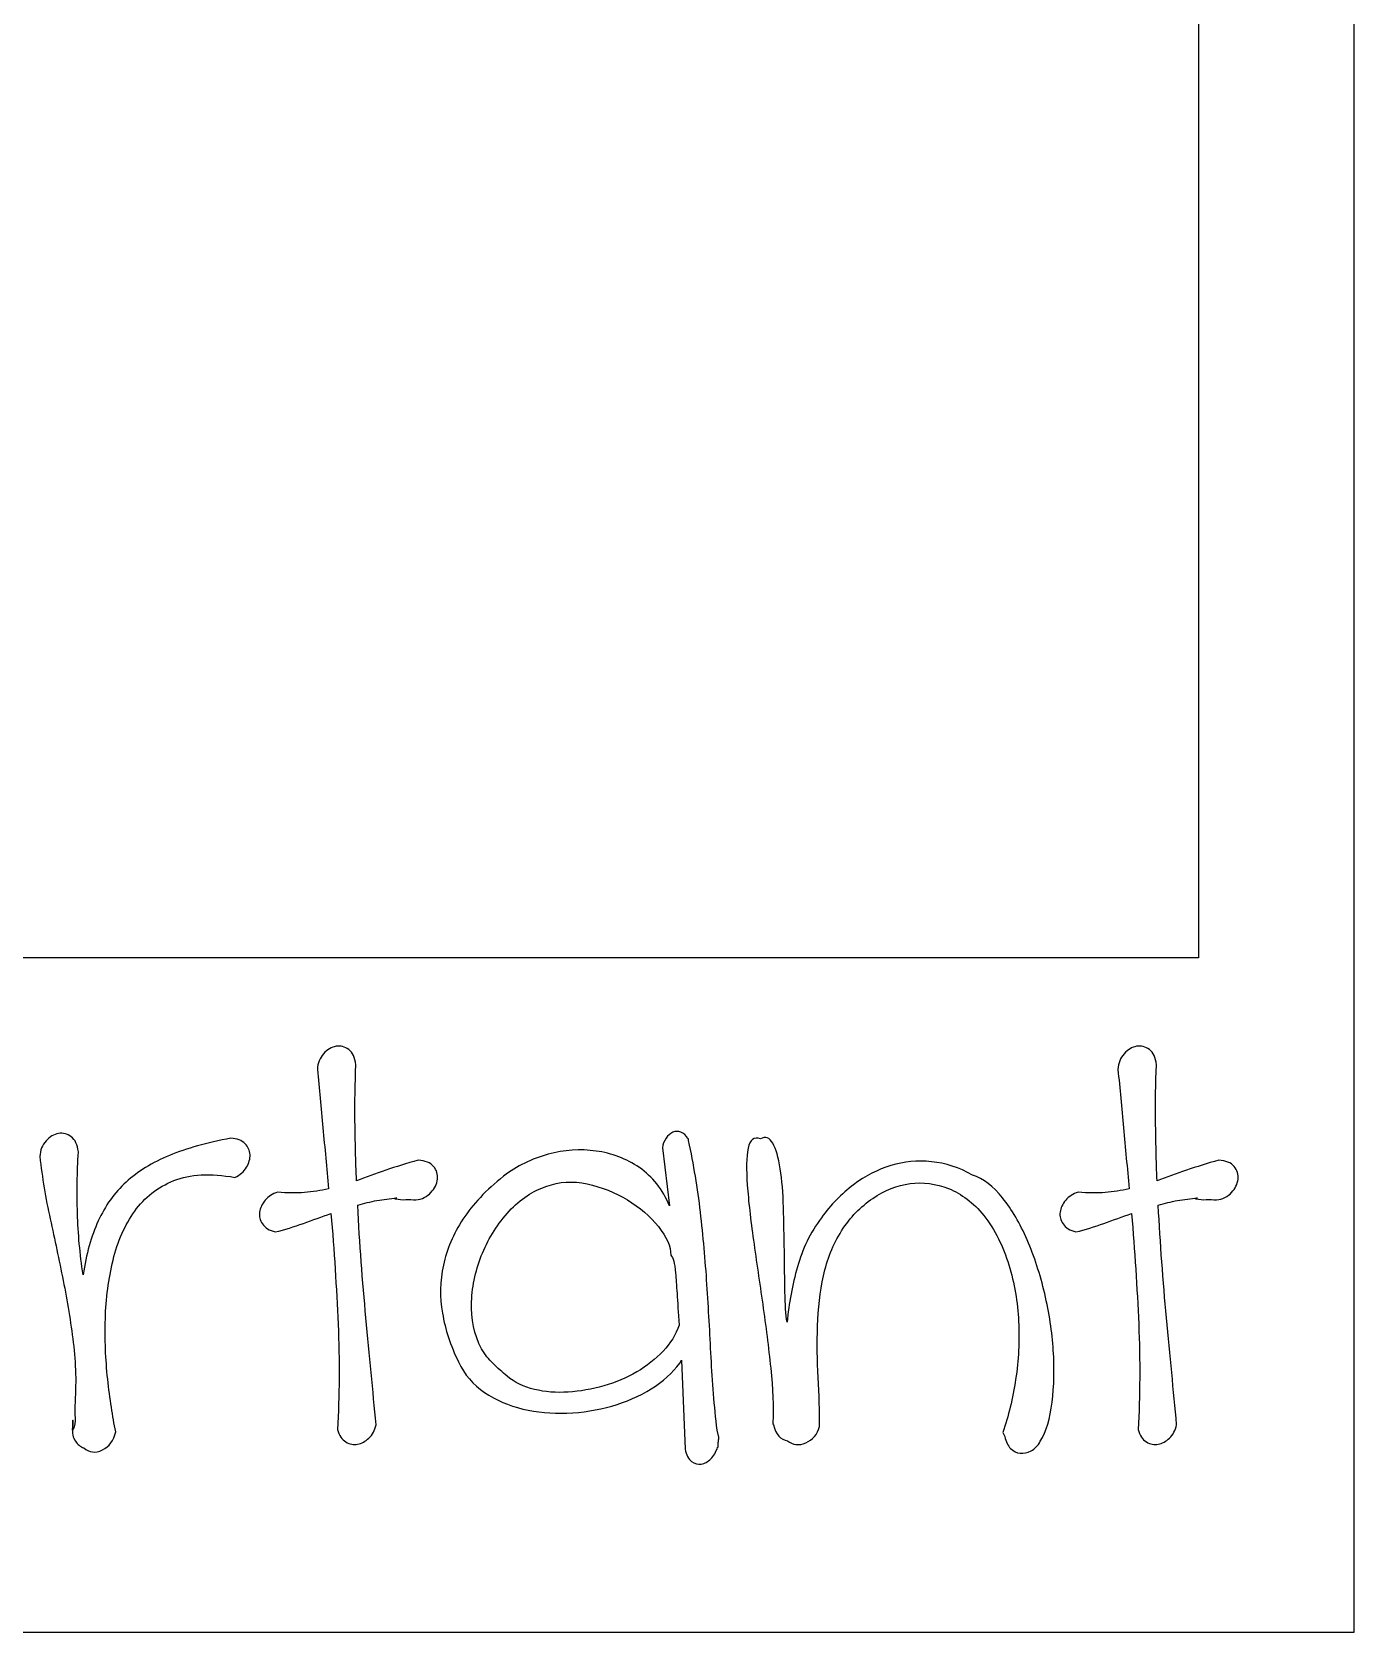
# Model space of a CAD drawing. Header units: centimetres. Extents: x -6.3 to 7.8, y -8 to 9.
# Drawn here: x 0.81 to 7.82, y -8.01 to 0.48 of the extents above; entities that cross this region are included whole.
import ezdxf

# ---------------------------------------------------------------- set-up
doc = ezdxf.new("R2010")
doc.units = ezdxf.units.CM
doc.header["$MEASUREMENT"] = 0
doc.layers.add('Camada 1', color=7, linetype='Continuous')

msp = doc.modelspace()

# ---------------------------------------------------------------- linework, layer by layer
at = {"layer": 'Camada 1'}
for points in [[(7.81831, -8.00632), (7.81831, -8.00632), (-6.34095, -8.00632), (-6.34095, -8.00632), (-6.34095, -8.00632), (-6.34095, -8.00632), (-6.34095, 8.96543), (-6.34095, 8.96543), (-6.34095, 8.96543), (-6.34095, 8.96543), (7.81831, 8.96543), (7.81831, 8.96543), (7.81831, 8.96543), (7.81831, 8.96543), (7.81831, -8.00632), (7.81831, -8.00632)], [(-5.51667, -4.43013), (-5.51667, -4.43013), (6.99392, -4.43013), (6.99392, -4.43013), (6.99392, -4.43013), (6.99392, -4.43013), (6.99392, 8.08043), (6.99392, 8.08043), (6.99392, 8.08043), (6.99392, 8.08043), (-5.51667, 8.08043), (-5.51667, 8.08043), (-5.51667, 8.08043), (-5.51667, 8.08043), (-5.51667, -4.43013), (-5.51667, -4.43013)]]:
    msp.add_open_spline(points, degree=3, knots=[0, 0, 0, 0, 0.2, 0.2, 0.2, 0.2, 0.4, 0.4, 0.4, 0.4, 0.6, 0.6, 0.6, 0.6, 1, 1, 1, 1], dxfattribs=at)
at = {"layer": 'Camada 1', "color": 7}
for points, knots in [([(2.09611, -5.88465), (2.06468, -5.87629), (2.04211, -5.86211), (2.02848, -5.84218), (2.02848, -5.84218), (2.0148, -5.82228), (2.00959, -5.80128), (2.01274, -5.77926), (2.01274, -5.77926), (2.01589, -5.75724), (2.02581, -5.73632), (2.04261, -5.71634), (2.04261, -5.71634), (2.05938, -5.69644), (2.0814, -5.68229), (2.10868, -5.6739), (2.10868, -5.6739), (2.16107, -5.67811), (2.2088, -5.67861), (2.25182, -5.67546), (2.25182, -5.67546), (2.29476, -5.67234), (2.33725, -5.66554), (2.37919, -5.65503), (2.37919, -5.65503), (2.36869, -5.54602), (2.35876, -5.43852), (2.34932, -5.33258), (2.34932, -5.33258), (2.33987, -5.22672), (2.3299, -5.1234), (2.31942, -5.02273), (2.31942, -5.02273), (2.32148, -4.98921), (2.33249, -4.9614), (2.35244, -4.93939), (2.35244, -4.93939), (2.37236, -4.91738), (2.39438, -4.90431), (2.41851, -4.90007), (2.41851, -4.90007), (2.44259, -4.89592), (2.46516, -4.90166), (2.48616, -4.91737), (2.48616, -4.91737), (2.50709, -4.93311), (2.51968, -4.95981), (2.52392, -4.99757), (2.52392, -4.99757), (2.51969, -5.09618), (2.5181, -5.19683), (2.51918, -5.29957), (2.51918, -5.29957), (2.52021, -5.40236), (2.52283, -5.50719), (2.52704, -5.61413), (2.52704, -5.61413), (2.57736, -5.59527), (2.62928, -5.5764), (2.68277, -5.55751), (2.68277, -5.55751), (2.73624, -5.53865), (2.79337, -5.52084), (2.85419, -5.50404), (2.85419, -5.50404), (2.89195, -5.50616), (2.91917, -5.51716), (2.93597, -5.53709), (2.93597, -5.53709), (2.95274, -5.55704), (2.95957, -5.57953), (2.95642, -5.60472), (2.95642, -5.60472), (2.95327, -5.62988), (2.94171, -5.65348), (2.92179, -5.6755), (2.92179, -5.6755), (2.90184, -5.69754), (2.87509, -5.71066), (2.84159, -5.71482), (2.84159, -5.71482), (2.82476, -5.71276), (2.80698, -5.7122), (2.78812, -5.71323), (2.78812, -5.71323), (2.76926, -5.71431), (2.7514, -5.71273), (2.73465, -5.70852), (2.73465, -5.70852), (2.73044, -5.70852), (2.72941, -5.70802), (2.73153, -5.70693), (2.73153, -5.70693), (2.73359, -5.7059), (2.73672, -5.70534), (2.74095, -5.70534), (2.74095, -5.70534), (2.70526, -5.70746), (2.67017, -5.71164), (2.63557, -5.71793), (2.63557, -5.71793), (2.60096, -5.72423), (2.56686, -5.73264), (2.53336, -5.74309), (2.53336, -5.74309), (2.54384, -5.94441), (2.55852, -6.1437), (2.57739, -6.34078), (2.57739, -6.34078), (2.59628, -6.53792), (2.61406, -6.72665), (2.63086, -6.90699), (2.63086, -6.90699), (2.62456, -6.93636), (2.61197, -6.95999), (2.5931, -6.97777), (2.5931, -6.97777), (2.57421, -6.99563), (2.55426, -7.00658), (2.53333, -7.01079), (2.53333, -7.01079), (2.51232, -7.01497), (2.49134, -7.01079), (2.47041, -6.99822), (2.47041, -6.99822), (2.44943, -6.98563), (2.43472, -6.96359), (2.42636, -6.93215), (2.42636, -6.93215), (2.43684, -6.75393), (2.4379, -6.56779), (2.42951, -6.37377), (2.42951, -6.37377), (2.42112, -6.17983), (2.40853, -5.98422), (2.39175, -5.78708), (2.39175, -5.78708), (2.34349, -5.80391), (2.29473, -5.82121), (2.24549, -5.83899), (2.24549, -5.83899), (2.19623, -5.85687), (2.14643, -5.87208), (2.09611, -5.88465)], [0, 0, 0, 0, 0.027027, 0.027027, 0.027027, 0.027027, 0.0540541, 0.0540541, 0.0540541, 0.0540541, 0.0810811, 0.0810811, 0.0810811, 0.0810811, 0.1081081, 0.1081081, 0.1081081, 0.1081081, 0.1351351, 0.1351351, 0.1351351, 0.1351351, 0.1621622, 0.1621622, 0.1621622, 0.1621622, 0.1891892, 0.1891892, 0.1891892, 0.1891892, 0.2162162, 0.2162162, 0.2162162, 0.2162162, 0.2432432, 0.2432432, 0.2432432, 0.2432432, 0.2702703, 0.2702703, 0.2702703, 0.2702703, 0.2972973, 0.2972973, 0.2972973, 0.2972973, 0.3243243, 0.3243243, 0.3243243, 0.3243243, 0.3513514, 0.3513514, 0.3513514, 0.3513514, 0.3783784, 0.3783784, 0.3783784, 0.3783784, 0.4054054, 0.4054054, 0.4054054, 0.4054054, 0.4324324, 0.4324324, 0.4324324, 0.4324324, 0.4594595, 0.4594595, 0.4594595, 0.4594595, 0.4864865, 0.4864865, 0.4864865, 0.4864865, 0.5135135, 0.5135135, 0.5135135, 0.5135135, 0.5405405, 0.5405405, 0.5405405, 0.5405405, 0.5675676, 0.5675676, 0.5675676, 0.5675676, 0.5945946, 0.5945946, 0.5945946, 0.5945946, 0.6216216, 0.6216216, 0.6216216, 0.6216216, 0.6486486, 0.6486486, 0.6486486, 0.6486486, 0.6756757, 0.6756757, 0.6756757, 0.6756757, 0.7027027, 0.7027027, 0.7027027, 0.7027027, 0.7297297, 0.7297297, 0.7297297, 0.7297297, 0.7567568, 0.7567568, 0.7567568, 0.7567568, 0.7837838, 0.7837838, 0.7837838, 0.7837838, 0.8108108, 0.8108108, 0.8108108, 0.8108108, 0.8378378, 0.8378378, 0.8378378, 0.8378378, 0.8648649, 0.8648649, 0.8648649, 0.8648649, 0.8918919, 0.8918919, 0.8918919, 0.8918919, 0.9189189, 0.9189189, 0.9189189, 0.9189189, 0.9459459, 0.9459459, 0.9459459, 0.9459459, 1, 1, 1, 1]), ([(6.34275, -5.88465), (6.31132, -5.87629), (6.28875, -5.86211), (6.27512, -5.84218), (6.27512, -5.84218), (6.26144, -5.82228), (6.25623, -5.80128), (6.25938, -5.77926), (6.25938, -5.77926), (6.26253, -5.75724), (6.27245, -5.73632), (6.28925, -5.71634), (6.28925, -5.71634), (6.30602, -5.69644), (6.32804, -5.68229), (6.35532, -5.6739), (6.35532, -5.6739), (6.40771, -5.67811), (6.45544, -5.67861), (6.49846, -5.67546), (6.49846, -5.67546), (6.5414, -5.67234), (6.58389, -5.66554), (6.62583, -5.65503), (6.62583, -5.65503), (6.61533, -5.54602), (6.6054, -5.43852), (6.59596, -5.33258), (6.59596, -5.33258), (6.58651, -5.22672), (6.57654, -5.1234), (6.56606, -5.02273), (6.56606, -5.02273), (6.56812, -4.98921), (6.57913, -4.9614), (6.59908, -4.93939), (6.59908, -4.93939), (6.619, -4.91738), (6.64102, -4.90431), (6.66515, -4.90007), (6.66515, -4.90007), (6.68923, -4.89592), (6.7118, -4.90166), (6.7328, -4.91737), (6.7328, -4.91737), (6.75373, -4.93311), (6.76632, -4.95981), (6.77056, -4.99757), (6.77056, -4.99757), (6.76633, -5.09618), (6.76474, -5.19683), (6.76582, -5.29957), (6.76582, -5.29957), (6.76685, -5.40236), (6.76947, -5.50719), (6.77368, -5.61413), (6.77368, -5.61413), (6.824, -5.59527), (6.87592, -5.5764), (6.92941, -5.55751), (6.92941, -5.55751), (6.98288, -5.53865), (7.04001, -5.52084), (7.10083, -5.50404), (7.10083, -5.50404), (7.13859, -5.50616), (7.16581, -5.51716), (7.18261, -5.53709), (7.18261, -5.53709), (7.19938, -5.55704), (7.20621, -5.57953), (7.20306, -5.60472), (7.20306, -5.60472), (7.19991, -5.62988), (7.18835, -5.65348), (7.16843, -5.6755), (7.16843, -5.6755), (7.14848, -5.69754), (7.12173, -5.71066), (7.08823, -5.71482), (7.08823, -5.71482), (7.0714, -5.71276), (7.05362, -5.7122), (7.03476, -5.71323), (7.03476, -5.71323), (7.0159, -5.71431), (6.99804, -5.71273), (6.98129, -5.70852), (6.98129, -5.70852), (6.97708, -5.70852), (6.97605, -5.70802), (6.97817, -5.70693), (6.97817, -5.70693), (6.98023, -5.7059), (6.98336, -5.70534), (6.98759, -5.70534), (6.98759, -5.70534), (6.9519, -5.70746), (6.91681, -5.71164), (6.88221, -5.71793), (6.88221, -5.71793), (6.8476, -5.72423), (6.8135, -5.73264), (6.78, -5.74309), (6.78, -5.74309), (6.79048, -5.94441), (6.80516, -6.1437), (6.82403, -6.34078), (6.82403, -6.34078), (6.84292, -6.53792), (6.8607, -6.72665), (6.8775, -6.90699), (6.8775, -6.90699), (6.8712, -6.93636), (6.85861, -6.95999), (6.83974, -6.97777), (6.83974, -6.97777), (6.82085, -6.99563), (6.8009, -7.00658), (6.77997, -7.01079), (6.77997, -7.01079), (6.75896, -7.01497), (6.73798, -7.01079), (6.71705, -6.99822), (6.71705, -6.99822), (6.69607, -6.98563), (6.68136, -6.96359), (6.673, -6.93215), (6.673, -6.93215), (6.68348, -6.75393), (6.68454, -6.56779), (6.67615, -6.37377), (6.67615, -6.37377), (6.66776, -6.17983), (6.65517, -5.98422), (6.63839, -5.78708), (6.63839, -5.78708), (6.59013, -5.80391), (6.54137, -5.82121), (6.49213, -5.83899), (6.49213, -5.83899), (6.44287, -5.85687), (6.39307, -5.87208), (6.34275, -5.88465)], [0, 0, 0, 0, 0.027027, 0.027027, 0.027027, 0.027027, 0.0540541, 0.0540541, 0.0540541, 0.0540541, 0.0810811, 0.0810811, 0.0810811, 0.0810811, 0.1081081, 0.1081081, 0.1081081, 0.1081081, 0.1351351, 0.1351351, 0.1351351, 0.1351351, 0.1621622, 0.1621622, 0.1621622, 0.1621622, 0.1891892, 0.1891892, 0.1891892, 0.1891892, 0.2162162, 0.2162162, 0.2162162, 0.2162162, 0.2432432, 0.2432432, 0.2432432, 0.2432432, 0.2702703, 0.2702703, 0.2702703, 0.2702703, 0.2972973, 0.2972973, 0.2972973, 0.2972973, 0.3243243, 0.3243243, 0.3243243, 0.3243243, 0.3513514, 0.3513514, 0.3513514, 0.3513514, 0.3783784, 0.3783784, 0.3783784, 0.3783784, 0.4054054, 0.4054054, 0.4054054, 0.4054054, 0.4324324, 0.4324324, 0.4324324, 0.4324324, 0.4594595, 0.4594595, 0.4594595, 0.4594595, 0.4864865, 0.4864865, 0.4864865, 0.4864865, 0.5135135, 0.5135135, 0.5135135, 0.5135135, 0.5405405, 0.5405405, 0.5405405, 0.5405405, 0.5675676, 0.5675676, 0.5675676, 0.5675676, 0.5945946, 0.5945946, 0.5945946, 0.5945946, 0.6216216, 0.6216216, 0.6216216, 0.6216216, 0.6486486, 0.6486486, 0.6486486, 0.6486486, 0.6756757, 0.6756757, 0.6756757, 0.6756757, 0.7027027, 0.7027027, 0.7027027, 0.7027027, 0.7297297, 0.7297297, 0.7297297, 0.7297297, 0.7567568, 0.7567568, 0.7567568, 0.7567568, 0.7837838, 0.7837838, 0.7837838, 0.7837838, 0.8108108, 0.8108108, 0.8108108, 0.8108108, 0.8378378, 0.8378378, 0.8378378, 0.8378378, 0.8648649, 0.8648649, 0.8648649, 0.8648649, 0.8918919, 0.8918919, 0.8918919, 0.8918919, 0.9189189, 0.9189189, 0.9189189, 0.9189189, 0.9459459, 0.9459459, 0.9459459, 0.9459459, 1, 1, 1, 1]), ([(1.24992, -6.94476), (1.23942, -6.9909), (1.21579, -7.02287), (1.17912, -7.0407), (1.17912, -7.0407), (1.1424, -7.05851), (1.10938, -7.05486), (1.08003, -7.02969), (1.08003, -7.02969), (1.06323, -7.02339), (1.0486, -7.01133), (1.036, -6.99352), (1.036, -6.99352), (1.0234, -6.97571), (1.01814, -6.95105), (1.02026, -6.9196), (1.02026, -6.9196), (1.02026, -6.9133), (1.02026, -6.90494), (1.02026, -6.89444), (1.02026, -6.89444), (1.02026, -6.88396), (1.02129, -6.88081), (1.02341, -6.88502), (1.02341, -6.88502), (1.02547, -6.89341), (1.025, -6.90545), (1.02182, -6.92119), (1.02182, -6.92119), (1.01867, -6.93691), (1.01915, -6.94058), (1.02341, -6.9322), (1.02341, -6.9322), (1.03174, -6.91331), (1.03545, -6.89288), (1.03442, -6.87087), (1.03442, -6.87087), (1.03334, -6.84886), (1.03283, -6.82735), (1.03283, -6.80636), (1.03283, -6.80636), (1.04119, -6.69312), (1.0386, -6.58144), (1.02497, -6.47134), (1.02497, -6.47134), (1.01129, -6.36125), (0.99351, -6.25168), (0.9715, -6.14262), (0.9715, -6.14262), (0.94949, -6.03359), (0.92639, -5.92452), (0.90231, -5.81546), (0.90231, -5.81546), (0.87818, -5.70645), (0.85984, -5.59636), (0.84725, -5.48518), (0.84725, -5.48518), (0.84931, -5.45166), (0.86032, -5.42385), (0.8803, -5.40184), (0.8803, -5.40184), (0.9002, -5.3798), (0.92221, -5.36673), (0.94634, -5.36252), (0.94634, -5.36252), (0.97042, -5.35834), (0.99299, -5.36411), (1.01399, -5.3798), (1.01399, -5.3798), (1.03492, -5.39554), (1.04751, -5.42227), (1.05175, -5.46002), (1.05175, -5.46002), (1.04545, -5.56908), (1.04387, -5.67761), (1.04701, -5.78562), (1.04701, -5.78562), (1.05016, -5.89365), (1.06008, -6.00218), (1.07691, -6.11119), (1.07691, -6.11119), (1.09366, -6.00218), (1.12041, -5.90728), (1.15711, -5.8265), (1.15711, -5.8265), (1.19378, -5.7458), (1.24307, -5.67709), (1.30496, -5.62047), (1.30496, -5.62047), (1.36679, -5.56385), (1.44336, -5.51665), (1.53462, -5.47889), (1.53462, -5.47889), (1.62582, -5.44113), (1.73435, -5.41079), (1.86019, -5.38769), (1.86019, -5.38769), (1.89374, -5.38981), (1.9189, -5.39925), (1.9357, -5.41597), (1.9357, -5.41597), (1.95247, -5.4328), (1.96136, -5.45217), (1.96245, -5.47418), (1.96245, -5.47418), (1.96348, -5.49619), (1.95718, -5.51876), (1.94359, -5.54181), (1.94359, -5.54181), (1.92991, -5.56491), (1.90946, -5.58271), (1.88226, -5.59528), (1.88226, -5.59528), (1.75219, -5.57223), (1.64421, -5.57798), (1.55825, -5.61258), (1.55825, -5.61258), (1.47223, -5.64719), (1.40302, -5.70119), (1.35063, -5.77456), (1.35063, -5.77456), (1.29819, -5.84798), (1.25988, -5.9345), (1.2358, -6.03409), (1.2358, -6.03409), (1.21167, -6.13373), (1.19804, -6.23753), (1.1949, -6.34553), (1.1949, -6.34553), (1.19175, -6.45356), (1.19593, -6.55997), (1.20749, -6.6648), (1.20749, -6.6648), (1.21894, -6.76966), (1.23309, -6.86295), (1.24992, -6.94476)], [0, 0, 0, 0, 0.0285714, 0.0285714, 0.0285714, 0.0285714, 0.0571429, 0.0571429, 0.0571429, 0.0571429, 0.0857143, 0.0857143, 0.0857143, 0.0857143, 0.1142857, 0.1142857, 0.1142857, 0.1142857, 0.1428571, 0.1428571, 0.1428571, 0.1428571, 0.1714286, 0.1714286, 0.1714286, 0.1714286, 0.2, 0.2, 0.2, 0.2, 0.2285714, 0.2285714, 0.2285714, 0.2285714, 0.2571429, 0.2571429, 0.2571429, 0.2571429, 0.2857143, 0.2857143, 0.2857143, 0.2857143, 0.3142857, 0.3142857, 0.3142857, 0.3142857, 0.3428571, 0.3428571, 0.3428571, 0.3428571, 0.3714286, 0.3714286, 0.3714286, 0.3714286, 0.4, 0.4, 0.4, 0.4, 0.4285714, 0.4285714, 0.4285714, 0.4285714, 0.4571429, 0.4571429, 0.4571429, 0.4571429, 0.4857143, 0.4857143, 0.4857143, 0.4857143, 0.5142857, 0.5142857, 0.5142857, 0.5142857, 0.5428571, 0.5428571, 0.5428571, 0.5428571, 0.5714286, 0.5714286, 0.5714286, 0.5714286, 0.6, 0.6, 0.6, 0.6, 0.6285714, 0.6285714, 0.6285714, 0.6285714, 0.6571429, 0.6571429, 0.6571429, 0.6571429, 0.6857143, 0.6857143, 0.6857143, 0.6857143, 0.7142857, 0.7142857, 0.7142857, 0.7142857, 0.7428571, 0.7428571, 0.7428571, 0.7428571, 0.7714286, 0.7714286, 0.7714286, 0.7714286, 0.8, 0.8, 0.8, 0.8, 0.8285714, 0.8285714, 0.8285714, 0.8285714, 0.8571429, 0.8571429, 0.8571429, 0.8571429, 0.8857143, 0.8857143, 0.8857143, 0.8857143, 0.9142857, 0.9142857, 0.9142857, 0.9142857, 0.9428571, 0.9428571, 0.9428571, 0.9428571, 1, 1, 1, 1]), ([(3.30719, -5.58893), (3.37844, -5.53443), (3.4571, -5.49566), (3.54309, -5.47257), (3.54309, -5.47257), (3.62908, -5.44952), (3.71401, -5.44376), (3.79791, -5.45527), (3.79791, -5.45527), (3.88176, -5.46683), (3.95833, -5.49617), (4.02754, -5.54335), (4.02754, -5.54335), (4.09676, -5.59053), (4.15023, -5.65818), (4.18796, -5.74626), (4.18796, -5.74626), (4.18796, -5.74626), (4.1502, -5.43799), (4.1502, -5.43799), (4.1502, -5.43799), (4.15226, -5.4191), (4.15856, -5.40235), (4.16909, -5.38767), (4.16909, -5.38767), (4.17957, -5.37301), (4.19161, -5.36251), (4.20526, -5.35621), (4.20526, -5.35621), (4.21889, -5.34994), (4.23304, -5.34944), (4.24773, -5.35462), (4.24773, -5.35462), (4.26236, -5.35989), (4.27493, -5.37192), (4.28546, -5.39082), (4.28546, -5.39082), (4.28546, -5.39082), (4.2886, -5.39081), (4.2886, -5.39081), (4.2886, -5.39081), (4.2886, -5.39081), (4.2886, -5.40023), (4.2886, -5.40023), (4.2886, -5.40023), (4.31583, -5.52607), (4.33681, -5.6524), (4.35152, -5.77927), (4.35152, -5.77927), (4.36618, -5.90619), (4.37771, -6.03406), (4.38613, -6.16305), (4.38613, -6.16305), (4.39449, -6.29203), (4.40187, -6.42099), (4.40817, -6.54998), (4.40817, -6.54998), (4.41444, -6.67894), (4.42492, -6.80742), (4.4396, -6.93532), (4.4396, -6.93532), (4.4396, -6.93532), (4.44902, -6.97308), (4.44902, -6.97308), (4.44902, -6.97308), (4.44902, -6.97935), (4.44846, -6.98567), (4.44743, -6.99194), (4.44743, -6.99194), (4.44635, -6.99824), (4.44584, -7.00453), (4.44584, -7.0108), (4.44584, -7.0108), (4.44584, -7.0108), (4.44584, -7.02654), (4.44584, -7.02654), (4.44584, -7.02654), (4.44584, -7.02654), (4.44272, -7.02654), (4.44272, -7.02654), (4.44272, -7.02654), (4.43431, -7.0517), (4.42227, -7.07218), (4.40655, -7.08787), (4.40655, -7.08787), (4.39081, -7.10361), (4.37401, -7.11303), (4.35623, -7.11618), (4.35623, -7.11618), (4.33837, -7.11933), (4.32109, -7.11459), (4.30432, -7.10202), (4.30432, -7.10202), (4.28749, -7.08943), (4.27601, -7.06741), (4.26971, -7.03595), (4.26971, -7.03595), (4.26971, -7.03595), (4.25082, -6.56412), (4.25082, -6.56412), (4.25082, -6.56412), (4.25082, -6.56412), (4.2414, -6.57984), (4.2414, -6.57984), (4.2414, -6.57984), (4.20364, -6.63228), (4.15332, -6.67789), (4.0904, -6.71668), (4.0904, -6.71668), (4.02748, -6.75552), (3.95774, -6.7859), (3.88122, -6.80791), (3.88122, -6.80791), (3.80462, -6.82992), (3.72551, -6.84252), (3.6437, -6.84567), (3.6437, -6.84567), (3.56192, -6.84882), (3.48376, -6.84149), (3.40936, -6.82366), (3.40936, -6.82366), (3.33491, -6.80585), (3.26728, -6.77646), (3.20648, -6.73558), (3.20648, -6.73558), (3.14563, -6.69468), (3.09951, -6.6407), (3.06808, -6.57358), (3.06808, -6.57358), (3.02609, -6.48762), (2.99786, -6.40165), (2.98315, -6.31564), (2.98315, -6.31564), (2.96849, -6.22968), (2.97008, -6.14475), (2.98786, -6.06082), (2.98786, -6.06082), (3.00567, -5.97697), (3.04025, -5.89569), (3.09168, -5.81703), (3.09168, -5.81703), (3.14306, -5.73836), (3.21487, -5.66237), (3.30719, -5.58893)], [0, 0, 0, 0, 0.027027, 0.027027, 0.027027, 0.027027, 0.0540541, 0.0540541, 0.0540541, 0.0540541, 0.0810811, 0.0810811, 0.0810811, 0.0810811, 0.1081081, 0.1081081, 0.1081081, 0.1081081, 0.1351351, 0.1351351, 0.1351351, 0.1351351, 0.1621622, 0.1621622, 0.1621622, 0.1621622, 0.1891892, 0.1891892, 0.1891892, 0.1891892, 0.2162162, 0.2162162, 0.2162162, 0.2162162, 0.2432432, 0.2432432, 0.2432432, 0.2432432, 0.2702703, 0.2702703, 0.2702703, 0.2702703, 0.2972973, 0.2972973, 0.2972973, 0.2972973, 0.3243243, 0.3243243, 0.3243243, 0.3243243, 0.3513514, 0.3513514, 0.3513514, 0.3513514, 0.3783784, 0.3783784, 0.3783784, 0.3783784, 0.4054054, 0.4054054, 0.4054054, 0.4054054, 0.4324324, 0.4324324, 0.4324324, 0.4324324, 0.4594595, 0.4594595, 0.4594595, 0.4594595, 0.4864865, 0.4864865, 0.4864865, 0.4864865, 0.5135135, 0.5135135, 0.5135135, 0.5135135, 0.5405405, 0.5405405, 0.5405405, 0.5405405, 0.5675676, 0.5675676, 0.5675676, 0.5675676, 0.5945946, 0.5945946, 0.5945946, 0.5945946, 0.6216216, 0.6216216, 0.6216216, 0.6216216, 0.6486486, 0.6486486, 0.6486486, 0.6486486, 0.6756757, 0.6756757, 0.6756757, 0.6756757, 0.7027027, 0.7027027, 0.7027027, 0.7027027, 0.7297297, 0.7297297, 0.7297297, 0.7297297, 0.7567568, 0.7567568, 0.7567568, 0.7567568, 0.7837838, 0.7837838, 0.7837838, 0.7837838, 0.8108108, 0.8108108, 0.8108108, 0.8108108, 0.8378378, 0.8378378, 0.8378378, 0.8378378, 0.8648649, 0.8648649, 0.8648649, 0.8648649, 0.8918919, 0.8918919, 0.8918919, 0.8918919, 0.9189189, 0.9189189, 0.9189189, 0.9189189, 0.9459459, 0.9459459, 0.9459459, 0.9459459, 1, 1, 1, 1]), ([(4.98382, -6.91642), (4.97123, -6.95841), (4.94657, -6.9872), (4.9099, -7.00294), (4.9099, -7.00294), (4.87318, -7.01868), (4.84119, -7.01498), (4.81396, -6.99193), (4.81396, -6.99193), (4.7762, -6.98775), (4.75104, -6.95944), (4.73845, -6.907), (4.73845, -6.907), (4.73633, -6.90494), (4.7353, -6.90179), (4.7353, -6.89758), (4.7353, -6.89758), (4.7353, -6.89758), (4.7353, -6.89443), (4.7353, -6.89443), (4.7353, -6.89443), (4.73948, -6.81265), (4.7358, -6.71668), (4.72429, -6.60659), (4.72429, -6.60659), (4.71273, -6.4965), (4.69857, -6.38378), (4.68185, -6.26845), (4.68185, -6.26845), (4.66502, -6.15314), (4.6488, -6.03988), (4.63309, -5.9287), (4.63309, -5.9287), (4.61735, -5.81757), (4.60634, -5.72005), (4.60004, -5.63615), (4.60004, -5.63615), (4.59377, -5.55228), (4.59533, -5.48727), (4.60478, -5.4411), (4.60478, -5.4411), (4.6142, -5.39501), (4.63568, -5.37821), (4.66929, -5.3908), (4.66929, -5.3908), (4.69649, -5.37614), (4.71853, -5.384), (4.73533, -5.4144), (4.73533, -5.4144), (4.7521, -5.4448), (4.76523, -5.48991), (4.77465, -5.54966), (4.77465, -5.54966), (4.78407, -5.60941), (4.78984, -5.67759), (4.79195, -5.75413), (4.79195, -5.75413), (4.79401, -5.83073), (4.79557, -5.9078), (4.79666, -5.98532), (4.79666, -5.98532), (4.79769, -6.06295), (4.79872, -6.13529), (4.79981, -6.20238), (4.79981, -6.20238), (4.80084, -6.2695), (4.80455, -6.323), (4.81082, -6.3628), (4.81082, -6.3628), (4.8213, -6.26213), (4.83963, -6.16463), (4.86588, -6.07025), (4.86588, -6.07025), (4.89207, -5.97587), (4.93454, -5.88888), (4.99325, -5.80916), (4.99325, -5.80916), (5.04357, -5.73994), (5.10022, -5.68176), (5.16314, -5.63456), (5.16314, -5.63456), (5.22606, -5.58736), (5.2921, -5.55331), (5.36131, -5.53232), (5.36131, -5.53232), (5.4305, -5.51139), (5.50231, -5.50454), (5.57679, -5.51189), (5.57679, -5.51189), (5.65122, -5.51925), (5.72408, -5.54285), (5.79544, -5.58267), (5.79544, -5.58267), (5.85206, -5.60153), (5.905, -5.64194), (5.9543, -5.70377), (5.9543, -5.70377), (6.00354, -5.76566), (6.04709, -5.84011), (6.08485, -5.9271), (6.08485, -5.9271), (6.12261, -6.01415), (6.15354, -6.10905), (6.17767, -6.21179), (6.17767, -6.21179), (6.20175, -6.31458), (6.21696, -6.4147), (6.22328, -6.5122), (6.22328, -6.5122), (6.22955, -6.60973), (6.22746, -6.70146), (6.21698, -6.78745), (6.21698, -6.78745), (6.20648, -6.87347), (6.18555, -6.94265), (6.15409, -6.99507), (6.15409, -6.99507), (6.1415, -7.01812), (6.12522, -7.03489), (6.1053, -7.04539), (6.1053, -7.04539), (6.08535, -7.05587), (6.06601, -7.06005), (6.04712, -7.05798), (6.04712, -7.05798), (6.02826, -7.05586), (6.01143, -7.04748), (5.9968, -7.03282), (5.9968, -7.03282), (5.98209, -7.01811), (5.97164, -6.99718), (5.96537, -6.9699), (5.96537, -6.9699), (5.96537, -6.9699), (5.95595, -6.94789), (5.95595, -6.94789), (5.95595, -6.94789), (5.98527, -6.86193), (6.00783, -6.76808), (6.02358, -6.66632), (6.02358, -6.66632), (6.03932, -6.56464), (6.04451, -6.46241), (6.03932, -6.35961), (6.03932, -6.35961), (6.03405, -6.25687), (6.01675, -6.15673), (5.98741, -6.0592), (5.98741, -6.0592), (5.95801, -5.96167), (5.91399, -5.87415), (5.8553, -5.79655), (5.8553, -5.79655), (5.79865, -5.72945), (5.73624, -5.68228), (5.66813, -5.65497), (5.66813, -5.65497), (5.59995, -5.62774), (5.53179, -5.6188), (5.46363, -5.62822), (5.46363, -5.62822), (5.39547, -5.63767), (5.32941, -5.66391), (5.26546, -5.70688), (5.26546, -5.70688), (5.20148, -5.74987), (5.14642, -5.80705), (5.10033, -5.8783), (5.10033, -5.8783), (5.05419, -5.95172), (5.02217, -6.03141), (5.00439, -6.11738), (5.00439, -6.11738), (4.98653, -6.2034), (4.97608, -6.29198), (4.97293, -6.38318), (4.97293, -6.38318), (4.96978, -6.47441), (4.97081, -6.56564), (4.97608, -6.65687), (4.97608, -6.65687), (4.98118, -6.74815), (4.98382, -6.83464), (4.98382, -6.91642)], [0, 0, 0, 0, 0.0212766, 0.0212766, 0.0212766, 0.0212766, 0.0425532, 0.0425532, 0.0425532, 0.0425532, 0.0638298, 0.0638298, 0.0638298, 0.0638298, 0.0851064, 0.0851064, 0.0851064, 0.0851064, 0.106383, 0.106383, 0.106383, 0.106383, 0.1276596, 0.1276596, 0.1276596, 0.1276596, 0.1489362, 0.1489362, 0.1489362, 0.1489362, 0.1702128, 0.1702128, 0.1702128, 0.1702128, 0.1914894, 0.1914894, 0.1914894, 0.1914894, 0.212766, 0.212766, 0.212766, 0.212766, 0.2340426, 0.2340426, 0.2340426, 0.2340426, 0.2553191, 0.2553191, 0.2553191, 0.2553191, 0.2765957, 0.2765957, 0.2765957, 0.2765957, 0.2978723, 0.2978723, 0.2978723, 0.2978723, 0.3191489, 0.3191489, 0.3191489, 0.3191489, 0.3404255, 0.3404255, 0.3404255, 0.3404255, 0.3617021, 0.3617021, 0.3617021, 0.3617021, 0.3829787, 0.3829787, 0.3829787, 0.3829787, 0.4042553, 0.4042553, 0.4042553, 0.4042553, 0.4255319, 0.4255319, 0.4255319, 0.4255319, 0.4468085, 0.4468085, 0.4468085, 0.4468085, 0.4680851, 0.4680851, 0.4680851, 0.4680851, 0.4893617, 0.4893617, 0.4893617, 0.4893617, 0.5106383, 0.5106383, 0.5106383, 0.5106383, 0.5319149, 0.5319149, 0.5319149, 0.5319149, 0.5531915, 0.5531915, 0.5531915, 0.5531915, 0.5744681, 0.5744681, 0.5744681, 0.5744681, 0.5957447, 0.5957447, 0.5957447, 0.5957447, 0.6170213, 0.6170213, 0.6170213, 0.6170213, 0.6382979, 0.6382979, 0.6382979, 0.6382979, 0.6595745, 0.6595745, 0.6595745, 0.6595745, 0.6808511, 0.6808511, 0.6808511, 0.6808511, 0.7021277, 0.7021277, 0.7021277, 0.7021277, 0.7234043, 0.7234043, 0.7234043, 0.7234043, 0.7446809, 0.7446809, 0.7446809, 0.7446809, 0.7659574, 0.7659574, 0.7659574, 0.7659574, 0.787234, 0.787234, 0.787234, 0.787234, 0.8085106, 0.8085106, 0.8085106, 0.8085106, 0.8297872, 0.8297872, 0.8297872, 0.8297872, 0.8510638, 0.8510638, 0.8510638, 0.8510638, 0.8723404, 0.8723404, 0.8723404, 0.8723404, 0.893617, 0.893617, 0.893617, 0.893617, 0.9148936, 0.9148936, 0.9148936, 0.9148936, 0.9361702, 0.9361702, 0.9361702, 0.9361702, 0.9574468, 0.9574468, 0.9574468, 0.9574468, 1, 1, 1, 1]), ([(4.23831, -6.37852), (4.2341, -6.31142), (4.23045, -6.25583), (4.2273, -6.21178), (4.2273, -6.21178), (4.22415, -6.16775), (4.22151, -6.13158), (4.21944, -6.10325), (4.21944, -6.10325), (4.21732, -6.07494), (4.21417, -6.05346), (4.21002, -6.03874), (4.21002, -6.03874), (4.20579, -6.02408), (4.20057, -6.01358), (4.19428, -6.00731), (4.19428, -6.00731), (4.19428, -5.96119), (4.17227, -5.91084), (4.12821, -5.85631), (4.12821, -5.85631), (4.08418, -5.80178), (4.0296, -5.7546), (3.96462, -5.71473), (3.96462, -5.71473), (3.89961, -5.67491), (3.82828, -5.64663), (3.75073, -5.6298), (3.75073, -5.6298), (3.6731, -5.61305), (3.6018, -5.61721), (3.53681, -5.64239), (3.53681, -5.64239), (3.46339, -5.66549), (3.39682, -5.70954), (3.33705, -5.7745), (3.33705, -5.7745), (3.27728, -5.83953), (3.23011, -5.91346), (3.1955, -5.9963), (3.1955, -5.9963), (3.16087, -6.07917), (3.14147, -6.16566), (3.13729, -6.25583), (3.13729, -6.25583), (3.13308, -6.346), (3.15092, -6.42884), (3.19076, -6.50433), (3.19076, -6.50433), (3.20753, -6.53373), (3.22796, -6.55995), (3.25209, -6.58299), (3.25209, -6.58299), (3.27617, -6.60609), (3.30085, -6.6281), (3.32601, -6.64906), (3.32601, -6.64906), (3.36583, -6.68264), (3.41409, -6.70621), (3.47071, -6.71984), (3.47071, -6.71984), (3.52736, -6.73352), (3.5871, -6.7382), (3.65002, -6.734), (3.65002, -6.734), (3.71294, -6.72982), (3.77586, -6.71881), (3.83877, -6.70098), (3.83877, -6.70098), (3.90166, -6.68317), (3.95987, -6.65851), (4.01334, -6.62706), (4.01334, -6.62706), (4.06681, -6.5956), (4.11346, -6.55893), (4.15333, -6.51694), (4.15333, -6.51694), (4.19317, -6.47502), (4.22151, -6.42885), (4.23831, -6.37852)], [0, 0, 0, 0, 0.047619, 0.047619, 0.047619, 0.047619, 0.0952381, 0.0952381, 0.0952381, 0.0952381, 0.1428571, 0.1428571, 0.1428571, 0.1428571, 0.1904762, 0.1904762, 0.1904762, 0.1904762, 0.2380952, 0.2380952, 0.2380952, 0.2380952, 0.2857143, 0.2857143, 0.2857143, 0.2857143, 0.3333333, 0.3333333, 0.3333333, 0.3333333, 0.3809524, 0.3809524, 0.3809524, 0.3809524, 0.4285714, 0.4285714, 0.4285714, 0.4285714, 0.4761905, 0.4761905, 0.4761905, 0.4761905, 0.5238095, 0.5238095, 0.5238095, 0.5238095, 0.5714286, 0.5714286, 0.5714286, 0.5714286, 0.6190476, 0.6190476, 0.6190476, 0.6190476, 0.6666667, 0.6666667, 0.6666667, 0.6666667, 0.7142857, 0.7142857, 0.7142857, 0.7142857, 0.7619048, 0.7619048, 0.7619048, 0.7619048, 0.8095238, 0.8095238, 0.8095238, 0.8095238, 0.8571429, 0.8571429, 0.8571429, 0.8571429, 0.9047619, 0.9047619, 0.9047619, 0.9047619, 1, 1, 1, 1])]:
    msp.add_open_spline(points, degree=3, knots=knots, dxfattribs=at)

doc.saveas('drawing.dxf')
